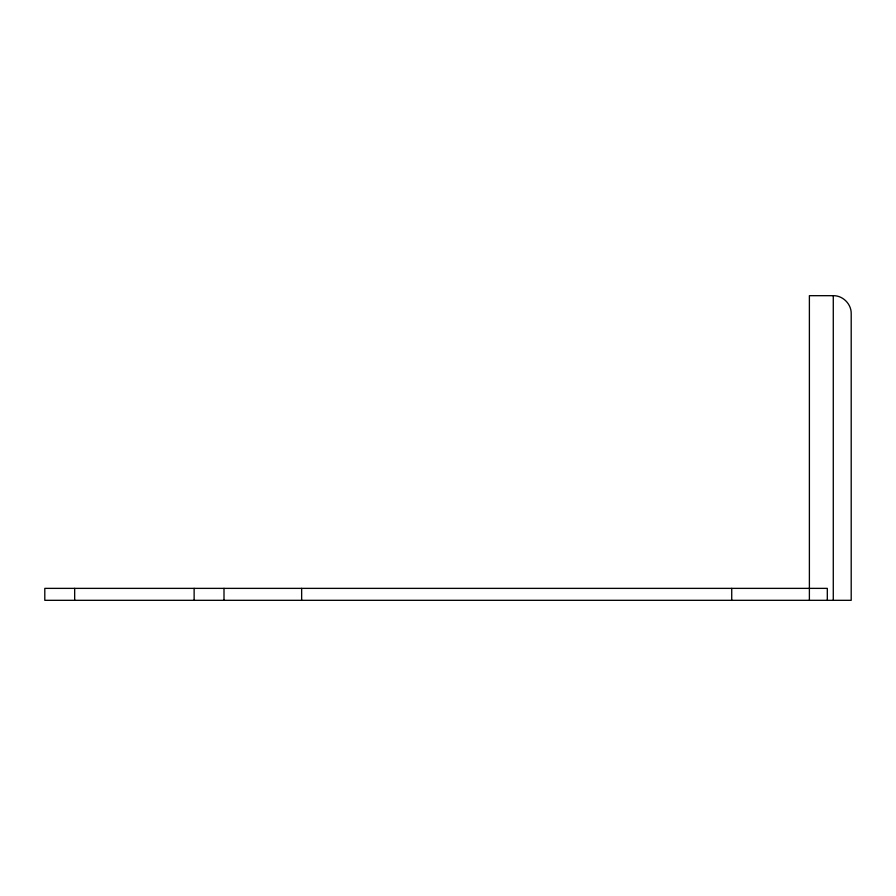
<?xml version="1.0" encoding="UTF-8"?>
<svg xmlns="http://www.w3.org/2000/svg" width="896" height="896" viewBox="0 0 896 896"><rect width="100%" height="100%" fill="white"/><g stroke="black" fill="none" stroke-linecap="round" stroke-linejoin="round"><path stroke-width="1.34" d="M827.31 600.32L827.31 588.37L44.8 588.37L44.8 600.32L851.2 600.32L851.2 313.6C851.402 304.024 842.856 295.478 833.28 295.68L809.39 295.68L809.39 600.32M833.28 295.68L833.28 600.32M731.73 588.37L731.73 600.32M301.65 588.37L301.65 600.32M224 588.37L224 600.32M194.13 588.37L194.13 600.32M74.67 588.37L74.67 600.32"/></g></svg>
